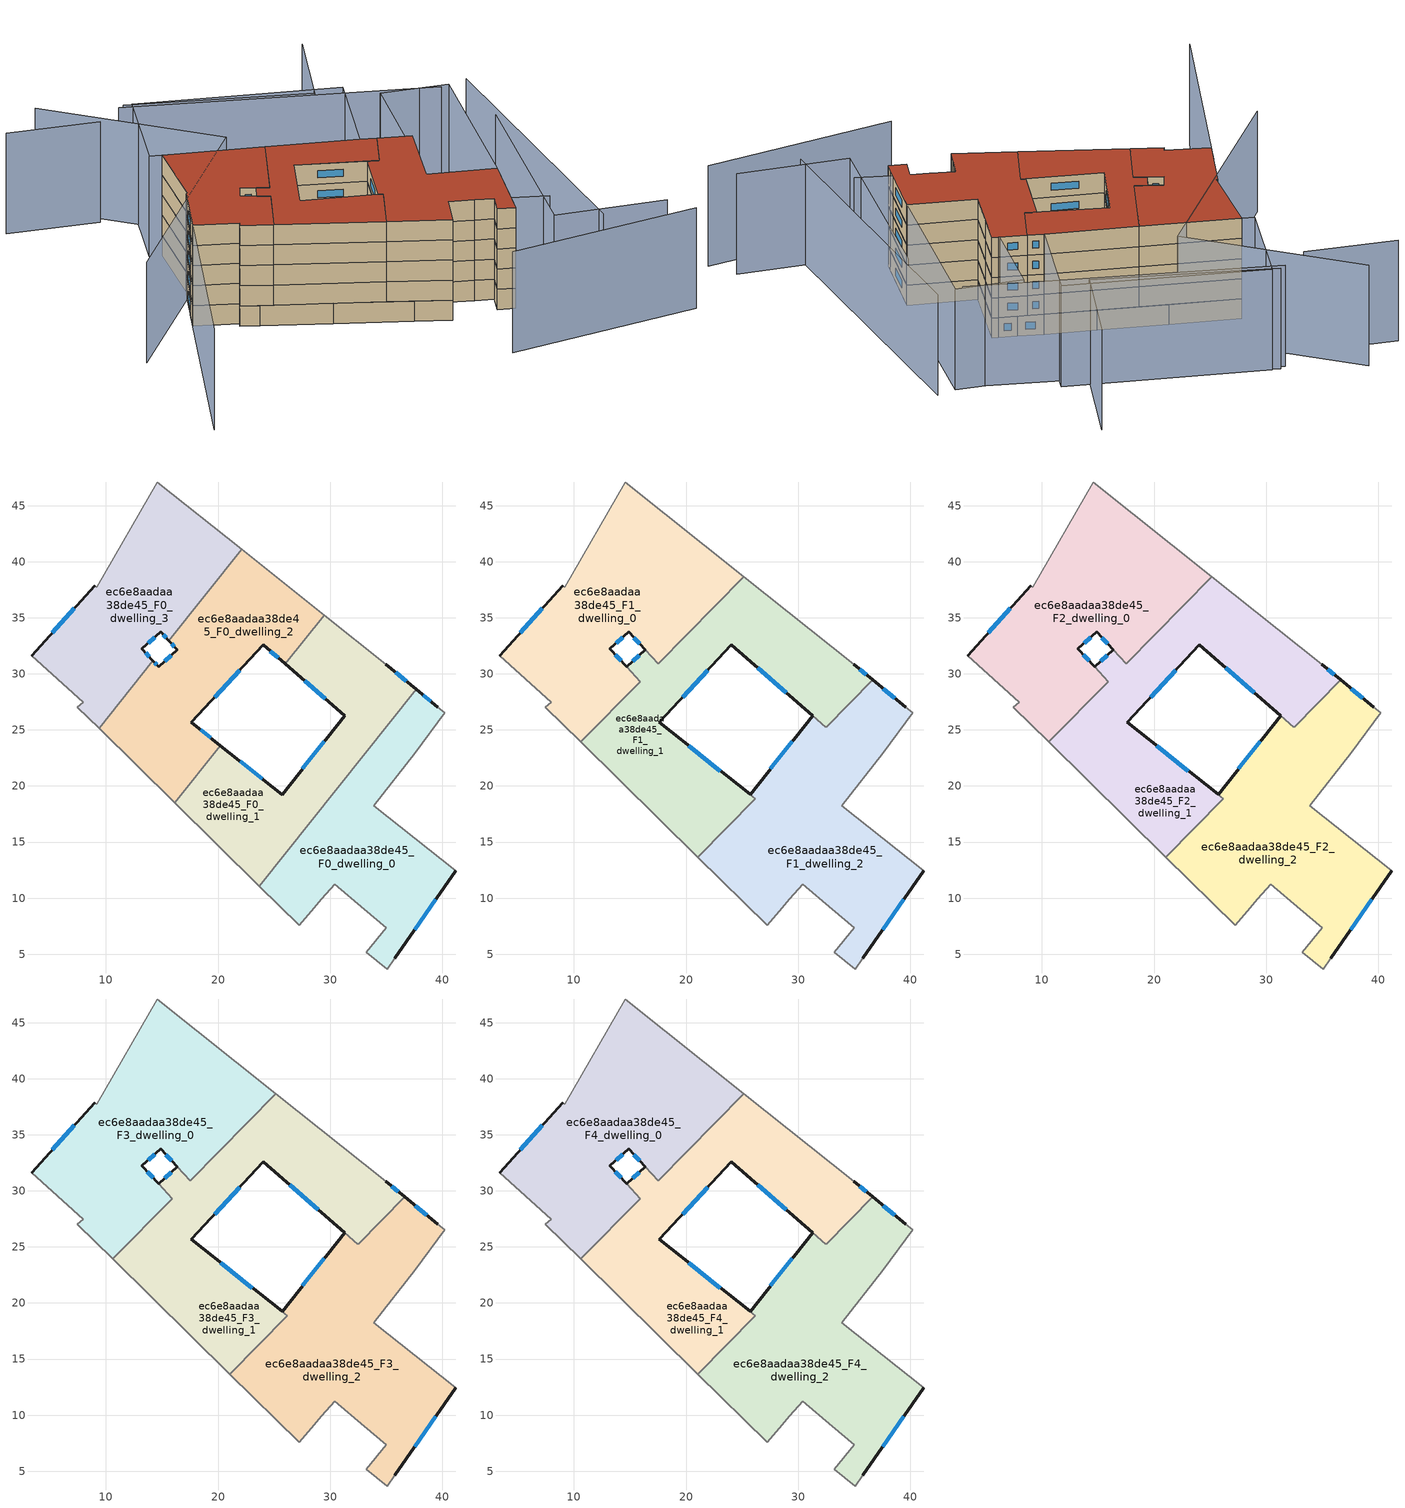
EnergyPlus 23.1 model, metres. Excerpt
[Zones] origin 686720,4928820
ec6e8aadaa38de45_F0_dwelling_0
 floor ground (EU_floor_Construction): 39.58,27.02 40.23,26.51 37.56,22.95 33.9,18.26 41.2,12.44 35.75,4.62 35.1,3.68 33.23,5.19 34.98,7.34 33.02,9 30.41,11.25 29.26,9.93 28.29,8.81 27.24,7.57 23.68,11.08 37.66,28.61 z0
 wall outside (EU_wall_Construction): 35.75,4.62 41.2,12.44 / 39.58,27.02 37.66,28.61 z0:3
 wall adiabatic (EU_wall_Construction): 41.2,12.44 33.9,18.26 37.56,22.95 40.23,26.51 39.58,27.02 / 23.68,11.08 27.24,7.57 28.29,8.81 29.26,9.93 30.41,11.25 33.02,9 34.98,7.34 33.23,5.19 35.1,3.68 35.75,4.62 z0:3
 wall to ec6e8aadaa38de45_F0_dwelling_1 (EU_wall_Construction): 37.66,28.61 23.68,11.08 z0:3
 window (EU_Window_Construction): 37.52,7.16 39.43,9.89 / 38.96,27.54 38.28,28.09 z0.98:2.02
ec6e8aadaa38de45_F0_dwelling_1
 floor ground (EU_floor_Construction): 34.95,30.86 37.66,28.61 23.68,11.08 16.12,18.51 20.19,23.61 25.71,19.24 31.29,26.27 25.99,30.88 29.46,35.24 z0
 wall outside (EU_wall_Construction): 25.99,30.88 31.29,26.27 25.71,19.24 20.19,23.61 / 37.66,28.61 34.95,30.86 z0:3
 wall adiabatic (EU_wall_Construction): 16.12,18.51 23.68,11.08 / 34.95,30.86 29.46,35.24 z0:3
 wall to ec6e8aadaa38de45_F0_dwelling_2 (EU_wall_Construction): 20.19,23.61 16.12,18.51 / 29.46,35.24 25.99,30.88 z0:3
 window (EU_Window_Construction): 23.92,20.66 21.99,22.19 / 29.48,23.98 27.53,21.52 / 27.71,29.38 29.57,27.77 / 36.78,29.34 35.83,30.13 z0.98:2.02
 ceiling adiabatic (EU_roof_Construction): 32.48,25.24 25.99,30.88 32.47,25.24 36.64,29.46 z3
ec6e8aadaa38de45_F0_dwelling_2
 floor ground (EU_floor_Construction): 29.46,35.24 25.99,30.88 24.03,32.59 17.59,25.67 20.19,23.61 16.12,18.51 9.38,25.14 14.19,31.17 14.69,30.64 16.34,32.16 15.61,32.95 22.11,41.1 z0
 wall outside (EU_wall_Construction): 20.19,23.61 17.59,25.67 24.03,32.59 25.99,30.88 / 15.61,32.95 16.34,32.16 14.69,30.64 14.19,31.17 z0:3
 wall adiabatic (EU_wall_Construction): 9.38,25.14 16.12,18.51 / 29.46,35.24 22.11,41.1 z0:3
 wall to ec6e8aadaa38de45_F0_dwelling_3 (EU_wall_Construction): 14.19,31.17 9.38,25.14 / 22.11,41.1 15.61,32.95 z0:3
 window (EU_Window_Construction): 19.69,27.92 21.94,30.34 / 19.35,24.28 18.44,25 / 14.53,30.81 14.35,31 / 15.8,31.66 15.23,31.13 / 15.85,32.69 16.1,32.42 / 24.67,32.03 25.35,31.44 z0.98:2.02
ec6e8aadaa38de45_F0_dwelling_3
 floor ground (EU_floor_Construction): 22.11,41.1 15.61,32.95 14.87,33.75 13.21,32.23 14.19,31.17 9.38,25.14 7.46,27.03 7.97,27.48 3.38,31.61 9.01,37.88 9.19,37.74 14.57,47.11 z0
 wall outside (EU_wall_Construction): 14.19,31.17 13.21,32.23 14.87,33.75 15.61,32.95 / 9.01,37.88 3.38,31.61 z0:3
 wall adiabatic (EU_wall_Construction): 3.38,31.61 7.97,27.48 7.46,27.03 9.38,25.14 / 22.11,41.1 14.57,47.11 9.19,37.74 9.01,37.88 z0:3
 window (EU_Window_Construction): 15.11,33.49 15.37,33.21 / 13.75,32.72 14.33,33.25 / 13.87,31.52 13.53,31.89 / 7.18,35.84 5.21,33.65 z0.98:2.02
ec6e8aadaa38de45_F1_dwelling_0
 floor to ec6e8aadaa38de45_F0_dwelling_3 (EU_floor_Construction): 22.11,41.1 15.61,32.95 14.87,33.75 13.21,32.23 14.19,31.17 9.38,25.14 7.46,27.03 7.97,27.48 3.38,31.61 9.01,37.88 9.19,37.74 14.57,47.11 z3
 floor to ec6e8aadaa38de45_F0_dwelling_2 (EU_floor_Construction): 25.15,38.67 17.5,30.91 15.61,32.95 22.11,41.1 z3; 14.19,31.17 15.93,29.31 10.62,23.92 9.38,25.14 z3
 wall outside (EU_wall_Construction): 9.01,37.88 3.38,31.61 / 14.69,30.64 13.21,32.23 14.87,33.75 16.34,32.16 z3:6
 wall to ec6e8aadaa38de45_F1_dwelling_1 (EU_wall_Construction): 10.62,23.92 15.93,29.31 14.69,30.64 / 16.34,32.16 17.5,30.91 25.15,38.67 z3:6
 wall adiabatic (EU_wall_Construction): 3.38,31.61 7.97,27.48 7.46,27.03 10.62,23.92 / 25.15,38.67 14.57,47.11 9.19,37.74 9.01,37.88 z3:6
 window (EU_Window_Construction): 13.75,32.72 14.33,33.25 / 7.18,35.84 5.21,33.65 / 14.21,31.15 13.69,31.71 / 15.35,33.23 15.86,32.68 z3.98:5.02
ec6e8aadaa38de45_F1_dwelling_1
 floor to ec6e8aadaa38de45_F0_dwelling_2 (EU_floor_Construction): 29.46,35.24 25.99,30.88 24.03,32.59 17.59,25.67 20.19,23.61 16.12,18.51 10.62,23.92 15.93,29.31 14.69,30.64 16.34,32.16 17.5,30.91 25.15,38.67 z3
 floor to ec6e8aadaa38de45_F0_dwelling_1 (EU_floor_Construction): 25.74,19.21 26.19,18.85 21.06,13.65 16.12,18.51 20.19,23.61 z3; 34.95,30.86 36.64,29.46 32.48,25.24 25.99,30.88 29.46,35.24 z3
 wall outside (EU_wall_Construction): 25.71,19.24 17.59,25.67 24.03,32.59 31.29,26.27 / 16.34,32.16 14.69,30.64 / 36.64,29.46 34.95,30.86 z3:6
 wall adiabatic (EU_wall_Construction): 10.62,23.92 21.06,13.65 / 34.95,30.86 25.15,38.67 z3:6
 wall to ec6e8aadaa38de45_F1_dwelling_2 (EU_wall_Construction): 21.06,13.65 26.19,18.85 25.71,19.24 / 32.48,25.24 36.64,29.46 / 31.29,26.27 32.47,25.24 z3:6
 window (EU_Window_Construction): 19.69,27.92 21.94,30.34 / 23.07,21.33 20.23,23.58 / 15.8,31.66 15.23,31.13 / 36.09,29.92 35.5,30.4 / 26.39,30.53 28.93,28.32 z3.98:5.02
ec6e8aadaa38de45_F1_dwelling_2
 floor to ec6e8aadaa38de45_F0_dwelling_0 (EU_floor_Construction): 39.58,27.02 40.23,26.51 37.56,22.95 33.9,18.26 41.2,12.44 35.75,4.62 35.1,3.68 33.23,5.19 34.98,7.34 33.02,9 30.41,11.25 29.26,9.93 28.29,8.81 27.24,7.57 23.68,11.08 37.66,28.61 z3
 floor to ec6e8aadaa38de45_F0_dwelling_1 (EU_floor_Construction): 37.66,28.61 23.68,11.08 21.06,13.65 26.19,18.86 25.71,19.24 31.29,26.27 32.47,25.24 36.64,29.46 z3
 wall outside (EU_wall_Construction): 35.75,4.62 41.2,12.44 / 31.29,26.27 25.71,19.24 / 39.58,27.02 36.64,29.46 z3:6
 wall adiabatic (EU_wall_Construction): 21.06,13.65 27.24,7.57 28.29,8.81 29.26,9.93 30.41,11.25 33.02,9 34.98,7.34 33.23,5.19 35.1,3.68 35.75,4.62 / 41.2,12.44 33.9,18.26 37.56,22.95 40.23,26.51 39.58,27.02 z3:6
 window (EU_Window_Construction): 37.52,7.16 39.43,9.89 / 29.48,23.98 27.53,21.52 / 38.62,27.81 37.59,28.67 z3.98:5.02
ec6e8aadaa38de45_F2_dwelling_0
 floor to ec6e8aadaa38de45_F1_dwelling_0 (EU_floor_Construction): 25.15,38.67 17.5,30.91 14.87,33.75 13.21,32.23 15.93,29.31 10.62,23.92 7.46,27.03 7.97,27.48 3.38,31.61 9.01,37.88 9.19,37.74 14.57,47.11 z6
 wall outside (EU_wall_Construction): 9.01,37.88 3.38,31.61 / 14.69,30.64 13.21,32.23 14.87,33.75 16.34,32.16 z6:9
 wall to ec6e8aadaa38de45_F2_dwelling_1 (EU_wall_Construction): 10.62,23.92 15.93,29.31 14.69,30.64 / 16.34,32.16 17.5,30.91 25.15,38.67 z6:9
 wall adiabatic (EU_wall_Construction): 3.38,31.61 7.97,27.48 7.46,27.03 10.62,23.92 / 25.15,38.67 14.57,47.11 9.19,37.74 9.01,37.88 z6:9
 window (EU_Window_Construction): 13.75,32.72 14.33,33.25 / 7.18,35.84 5.21,33.65 / 14.21,31.15 13.69,31.71 / 15.35,33.23 15.86,32.68 z6.98:8.02
ec6e8aadaa38de45_F2_dwelling_1
 floor to ec6e8aadaa38de45_F1_dwelling_1 (EU_floor_Construction): 34.95,30.86 36.64,29.46 32.48,25.24 24.03,32.59 17.59,25.67 25.71,19.24 26.19,18.85 21.06,13.65 10.62,23.92 15.93,29.31 14.69,30.64 16.34,32.16 17.5,30.91 25.15,38.67 z6
 wall outside (EU_wall_Construction): 25.71,19.24 17.59,25.67 24.03,32.59 31.29,26.27 / 16.34,32.16 14.69,30.64 / 36.64,29.46 34.95,30.86 z6:9
 wall adiabatic (EU_wall_Construction): 10.62,23.92 21.06,13.65 / 34.95,30.86 25.15,38.67 z6:9
 wall to ec6e8aadaa38de45_F2_dwelling_2 (EU_wall_Construction): 21.06,13.65 26.19,18.85 25.71,19.24 / 32.48,25.24 36.64,29.46 / 31.29,26.27 32.47,25.24 z6:9
 window (EU_Window_Construction): 19.69,27.92 21.94,30.34 / 23.07,21.33 20.23,23.58 / 15.8,31.66 15.23,31.13 / 36.09,29.92 35.5,30.4 / 26.39,30.53 28.93,28.32 z6.98:8.02
ec6e8aadaa38de45_F2_dwelling_2
 floor to ec6e8aadaa38de45_F1_dwelling_2 (EU_floor_Construction): 39.58,27.02 40.23,26.51 37.56,22.95 33.9,18.26 41.2,12.44 35.75,4.62 35.1,3.68 33.23,5.19 34.98,7.34 33.02,9 30.41,11.25 29.26,9.93 28.29,8.81 27.24,7.57 21.06,13.65 26.19,18.86 25.71,19.24 31.29,26.27 32.47,25.24 36.64,29.46 z6
 wall outside (EU_wall_Construction): 35.75,4.62 41.2,12.44 / 31.29,26.27 25.71,19.24 / 39.58,27.02 36.64,29.46 z6:9
 wall adiabatic (EU_wall_Construction): 21.06,13.65 27.24,7.57 28.29,8.81 29.26,9.93 30.41,11.25 33.02,9 34.98,7.34 33.23,5.19 35.1,3.68 35.75,4.62 / 41.2,12.44 33.9,18.26 37.56,22.95 40.23,26.51 39.58,27.02 z6:9
 window (EU_Window_Construction): 37.52,7.16 39.43,9.89 / 29.48,23.98 27.53,21.52 / 38.62,27.81 37.59,28.67 z6.98:8.02
ec6e8aadaa38de45_F3_dwelling_0
 floor to ec6e8aadaa38de45_F2_dwelling_0 (EU_floor_Construction): 25.15,38.67 17.5,30.91 14.87,33.75 13.21,32.23 15.93,29.31 10.62,23.92 7.46,27.03 7.97,27.48 3.38,31.61 9.01,37.88 9.19,37.74 14.57,47.11 z9
 wall outside (EU_wall_Construction): 9.01,37.88 3.38,31.61 / 14.69,30.64 13.21,32.23 14.87,33.75 16.34,32.16 z9:12
 wall to ec6e8aadaa38de45_F3_dwelling_1 (EU_wall_Construction): 10.62,23.92 15.93,29.31 14.69,30.64 / 16.34,32.16 17.5,30.91 25.15,38.67 z9:12
 wall adiabatic (EU_wall_Construction): 3.38,31.61 7.97,27.48 7.46,27.03 10.62,23.92 / 25.15,38.67 14.57,47.11 9.19,37.74 9.01,37.88 z9:12
 window (EU_Window_Construction): 13.75,32.72 14.33,33.25 / 7.18,35.84 5.21,33.65 / 14.21,31.15 13.69,31.71 / 15.35,33.23 15.86,32.68 z9.98:11.02
ec6e8aadaa38de45_F3_dwelling_1
 floor to ec6e8aadaa38de45_F2_dwelling_1 (EU_floor_Construction): 34.95,30.86 36.64,29.46 32.48,25.24 24.03,32.59 17.59,25.67 25.71,19.24 26.19,18.85 21.06,13.65 10.62,23.92 15.93,29.31 14.69,30.64 16.34,32.16 17.5,30.91 25.15,38.67 z9
 wall outside (EU_wall_Construction): 25.71,19.24 17.59,25.67 24.03,32.59 31.29,26.27 / 16.34,32.16 14.69,30.64 / 36.64,29.46 34.95,30.86 z9:12
 wall adiabatic (EU_wall_Construction): 10.62,23.92 21.06,13.65 / 34.95,30.86 25.15,38.67 z9:12
 wall to ec6e8aadaa38de45_F3_dwelling_2 (EU_wall_Construction): 21.06,13.65 26.19,18.85 25.71,19.24 / 32.48,25.24 36.64,29.46 / 31.29,26.27 32.47,25.24 z9:12
 window (EU_Window_Construction): 19.69,27.92 21.94,30.34 / 23.07,21.33 20.23,23.58 / 15.8,31.66 15.23,31.13 / 36.09,29.92 35.5,30.4 / 26.39,30.53 28.93,28.32 z9.98:11.02
ec6e8aadaa38de45_F3_dwelling_2
 floor to ec6e8aadaa38de45_F2_dwelling_2 (EU_floor_Construction): 39.58,27.02 40.23,26.51 37.56,22.95 33.9,18.26 41.2,12.44 35.75,4.62 35.1,3.68 33.23,5.19 34.98,7.34 33.02,9 30.41,11.25 29.26,9.93 28.29,8.81 27.24,7.57 21.06,13.65 26.19,18.86 25.71,19.24 31.29,26.27 32.47,25.24 36.64,29.46 z9
 wall outside (EU_wall_Construction): 35.75,4.62 41.2,12.44 / 31.29,26.27 25.71,19.24 / 39.58,27.02 36.64,29.46 z9:12
 wall adiabatic (EU_wall_Construction): 21.06,13.65 27.24,7.57 28.29,8.81 29.26,9.93 30.41,11.25 33.02,9 34.98,7.34 33.23,5.19 35.1,3.68 35.75,4.62 / 41.2,12.44 33.9,18.26 37.56,22.95 40.23,26.51 39.58,27.02 z9:12
 window (EU_Window_Construction): 37.52,7.16 39.43,9.89 / 29.48,23.98 27.53,21.52 / 38.62,27.81 37.59,28.67 z9.98:11.02
ec6e8aadaa38de45_F4_dwelling_0
 floor to ec6e8aadaa38de45_F3_dwelling_0 (EU_floor_Construction): 25.15,38.67 17.5,30.91 14.87,33.75 13.21,32.23 15.93,29.31 10.62,23.92 7.46,27.03 7.97,27.48 3.38,31.61 9.01,37.88 9.19,37.74 14.57,47.11 z12
 wall outside (EU_wall_Construction): 9.01,37.88 3.38,31.61 / 14.69,30.64 13.21,32.23 14.87,33.75 16.34,32.16 z12:15
 wall to ec6e8aadaa38de45_F4_dwelling_1 (EU_wall_Construction): 10.62,23.92 15.93,29.31 14.69,30.64 / 16.34,32.16 17.5,30.91 25.15,38.67 z12:15
 wall adiabatic (EU_wall_Construction): 3.38,31.61 7.97,27.48 7.46,27.03 10.62,23.92 / 25.15,38.67 14.57,47.11 9.19,37.74 9.01,37.88 z12:15
 window (EU_Window_Construction): 13.75,32.72 14.33,33.25 / 7.18,35.84 5.21,33.65 / 14.21,31.15 13.69,31.71 / 15.35,33.23 15.86,32.68 z12.98:14.02
 roof outside (EU_roof_Construction): 17.5,30.91 25.15,38.67 14.57,47.11 9.19,37.74 9.01,37.88 3.38,31.61 7.97,27.48 7.46,27.03 10.62,23.92 15.93,29.31 13.21,32.23 14.87,33.75 z15
ec6e8aadaa38de45_F4_dwelling_1
 floor to ec6e8aadaa38de45_F3_dwelling_1 (EU_floor_Construction): 34.95,30.86 36.64,29.46 32.48,25.24 24.03,32.59 17.59,25.67 25.71,19.24 26.19,18.85 21.06,13.65 10.62,23.92 15.93,29.31 14.69,30.64 16.34,32.16 17.5,30.91 25.15,38.67 z12
 wall outside (EU_wall_Construction): 25.71,19.24 17.59,25.67 24.03,32.59 31.29,26.27 / 16.34,32.16 14.69,30.64 / 36.64,29.46 34.95,30.86 z12:15
 wall adiabatic (EU_wall_Construction): 10.62,23.92 21.06,13.65 / 34.95,30.86 25.15,38.67 z12:15
 wall to ec6e8aadaa38de45_F4_dwelling_2 (EU_wall_Construction): 21.06,13.65 26.19,18.85 25.71,19.24 / 32.48,25.24 36.64,29.46 / 31.29,26.27 32.47,25.24 z12:15
 window (EU_Window_Construction): 19.69,27.92 21.94,30.34 / 23.07,21.33 20.23,23.58 / 15.8,31.66 15.23,31.13 / 36.09,29.92 35.5,30.4 / 26.39,30.53 28.93,28.32 z12.98:14.02
 roof outside (EU_roof_Construction): 26.19,18.85 25.71,19.24 17.59,25.67 24.03,32.59 32.47,25.24 36.64,29.46 34.95,30.86 25.15,38.67 17.5,30.91 16.34,32.16 14.69,30.64 15.93,29.31 10.62,23.92 21.06,13.65 z15
ec6e8aadaa38de45_F4_dwelling_2
 floor to ec6e8aadaa38de45_F3_dwelling_2 (EU_floor_Construction): 39.58,27.02 40.23,26.51 37.56,22.95 33.9,18.26 41.2,12.44 35.75,4.62 35.1,3.68 33.23,5.19 34.98,7.34 33.02,9 30.41,11.25 29.26,9.93 28.29,8.81 27.24,7.57 21.06,13.65 26.19,18.86 25.71,19.24 31.29,26.27 32.47,25.24 36.64,29.46 z12
 wall outside (EU_wall_Construction): 35.75,4.62 41.2,12.44 / 31.29,26.27 25.71,19.24 / 39.58,27.02 36.64,29.46 z12:15
 wall adiabatic (EU_wall_Construction): 21.06,13.65 27.24,7.57 28.29,8.81 29.26,9.93 30.41,11.25 33.02,9 34.98,7.34 33.23,5.19 35.1,3.68 35.75,4.62 / 41.2,12.44 33.9,18.26 37.56,22.95 40.23,26.51 39.58,27.02 z12:15
 window (EU_Window_Construction): 37.52,7.16 39.43,9.89 / 29.48,23.98 27.53,21.52 / 38.62,27.81 37.59,28.67 z12.98:14.02
 roof outside (EU_roof_Construction): 35.75,4.62 41.2,12.44 33.9,18.26 37.56,22.95 40.23,26.51 39.58,27.02 36.64,29.46 32.47,25.24 31.29,26.27 25.71,19.24 26.19,18.86 21.06,13.65 27.24,7.57 28.29,8.81 29.26,9.93 30.41,11.25 33.02,9 34.98,7.34 33.23,5.19 35.1,3.68 z15
shading: 26.11,-3.96 50.82,-13.76 / 49.9,-9.5 36.97,-1.46 / 36.97,-1.46 51.68,22.18 / 41.52,-5.92 56.17,31.44 / -15.2,10.94 5.42,33.89 / 5.42,33.89 40.39,2.47 / 12.76,67.75 23.72,44.17 / 23.72,44.17 -7.84,29.5 / 52.43,32.44 20.06,59.72 / 15.75,59.03 5.28,66.1 / 48.68,53.46 40.07,43.42 / 40.07,43.42 20.98,59.78 / 53.62,32.16 41.2,12.44 / 41.2,12.44 33.35,17.38 / 33.35,17.38 45.77,37.1 / 45.77,37.1 53.62,32.16 / 34.95,30.86 13.22,48.19 / 13.22,48.19 21.94,59.13 / 21.94,59.13 43.67,41.8 / 43.67,41.8 34.95,30.86 z0:15
[Building]
EU S2 Campaign: North Axis=0; Terrain=City; Solar Distribution=FullExterior
[Site:Location]
Bologna: Latitude=44.5; Longitude=11.25; Time Zone=1; Elevation=37
[SizingPeriod:WeatherFileDays]
AnnualSizingPeriod: Begin Month=1; Begin Day of Month=1; End Month=12; End Day of Month=31; Day of Week for Start Day=Monday; Use Weather File Daylight Saving Period=No; Use Weather File Rain and Snow Indicators=No
[MATERIAL]
EU_InternalMass_Material: Roughness=MediumRough; Thickness=0.1; Conductivity=1; Density=1800; Specific Heat=900; Thermal Absorptance=0.9; Solar Absorptance=0.7; Visible Absorptance=0.7
[MATERIAL:NOMASS] Roughness=MediumRough; Thermal Absorptance=0.9; Solar Absorptance=0.7; Visible Absorptance=0.7
Name | Thermal Resistance
EU_wall_NoMass | 0.905828
EU_roof_NoMass | 0.37593
EU_floor_NoMass | 0.67114
[WINDOWMATERIAL:SIMPLEGLAZINGSYSTEM]
EU_Window_SimpleGlazing: UFactor=4.52486; Solar Heat Gain Coefficient=0.85; Visible Transmittance=0.85
[CONSTRUCTION]
EU_wall_Construction: EU_wall_NoMass
EU_roof_Construction: EU_roof_NoMass
EU_floor_Construction: EU_floor_NoMass
EU_InternalMass_Construction: EU_InternalMass_Material
EU_Window_Construction: EU_Window_SimpleGlazing
[ZONE] Type=1; Multiplier=1; Ceiling Height=autocalculate; Floor Area=autocalculate; Part of Total Floor Area=Yes
Name | Volume
ec6e8aadaa38de45_F0_dwelling_0; ec6e8aadaa38de45_F0_dwelling_3 | 500.722
ec6e8aadaa38de45_F1_dwelling_0; ec6e8aadaa38de45_F2_dwelling_0; ec6e8aadaa38de45_F3_dwelling_0; ec6e8aadaa38de45_F4_dwelling_0 | 655.821
ec6e8aadaa38de45_F0_dwelling_1 | 500.73
ec6e8aadaa38de45_F1_dwelling_1; ec6e8aadaa38de45_F2_dwelling_1; ec6e8aadaa38de45_F3_dwelling_1; ec6e8aadaa38de45_F4_dwelling_1 | 650.082
ec6e8aadaa38de45_F0_dwelling_2 | 500.736
ec6e8aadaa38de45_F1_dwelling_2; ec6e8aadaa38de45_F2_dwelling_2; ec6e8aadaa38de45_F3_dwelling_2; ec6e8aadaa38de45_F4_dwelling_2 | 696.919
[INTERNALMASS] Construction=EU_InternalMass_Construction
Name | Zone or ZoneList | Surface Area
ec6e8aadaa38de45_F0_dwelling_0_EU_InternalMass | ec6e8aadaa38de45_F0_dwelling_0 | 166.907
ec6e8aadaa38de45_F0_dwelling_1_EU_InternalMass | ec6e8aadaa38de45_F0_dwelling_1 | 166.911
ec6e8aadaa38de45_F0_dwelling_2_EU_InternalMass | ec6e8aadaa38de45_F0_dwelling_2 | 166.912
ec6e8aadaa38de45_F0_dwelling_3_EU_InternalMass | ec6e8aadaa38de45_F0_dwelling_3 | 166.907
ec6e8aadaa38de45_F1_dwelling_0_EU_InternalMass | ec6e8aadaa38de45_F1_dwelling_0 | 218.612
ec6e8aadaa38de45_F1_dwelling_1_EU_InternalMass | ec6e8aadaa38de45_F1_dwelling_1 | 216.724
ec6e8aadaa38de45_F1_dwelling_2_EU_InternalMass | ec6e8aadaa38de45_F1_dwelling_2 | 232.306
ec6e8aadaa38de45_F2_dwelling_0_EU_InternalMass | ec6e8aadaa38de45_F2_dwelling_0 | 218.612
ec6e8aadaa38de45_F2_dwelling_1_EU_InternalMass | ec6e8aadaa38de45_F2_dwelling_1 | 216.724
ec6e8aadaa38de45_F2_dwelling_2_EU_InternalMass | ec6e8aadaa38de45_F2_dwelling_2 | 232.306
ec6e8aadaa38de45_F3_dwelling_0_EU_InternalMass | ec6e8aadaa38de45_F3_dwelling_0 | 218.612
ec6e8aadaa38de45_F3_dwelling_1_EU_InternalMass | ec6e8aadaa38de45_F3_dwelling_1 | 216.724
ec6e8aadaa38de45_F3_dwelling_2_EU_InternalMass | ec6e8aadaa38de45_F3_dwelling_2 | 232.306
ec6e8aadaa38de45_F4_dwelling_0_EU_InternalMass | ec6e8aadaa38de45_F4_dwelling_0 | 218.612
ec6e8aadaa38de45_F4_dwelling_1_EU_InternalMass | ec6e8aadaa38de45_F4_dwelling_1 | 216.724
ec6e8aadaa38de45_F4_dwelling_2_EU_InternalMass | ec6e8aadaa38de45_F4_dwelling_2 | 232.306
[OTHEREQUIPMENT] Fuel Type=Electricity; Design Level Calculation Method=Watts/Area; Power per Zone Floor Area=1; Fraction Latent=0; Fraction Radiant=0; Fraction Lost=0; Carbon Dioxide Generation Rate=0; EndUse Subcategory=EU_Step8_InternalGains
Name | Zone or ZoneList or Space or SpaceList | Schedule
EU_Step8_InternalGain_ec6e8aadaa38de45_F0_dwelling_0_f000 | ec6e8aadaa38de45_F0_dwelling_0 | EU_Step8_GainSchedule_ec6e8aadaa38de45_F0_dwelling_0_f000
EU_Step8_InternalGain_ec6e8aadaa38de45_F0_dwelling_1_f000 | ec6e8aadaa38de45_F0_dwelling_1 | EU_Step8_GainSchedule_ec6e8aadaa38de45_F0_dwelling_1_f000
EU_Step8_InternalGain_ec6e8aadaa38de45_F0_dwelling_2_f000 | ec6e8aadaa38de45_F0_dwelling_2 | EU_Step8_GainSchedule_ec6e8aadaa38de45_F0_dwelling_2_f000
EU_Step8_InternalGain_ec6e8aadaa38de45_F0_dwelling_3_f000 | ec6e8aadaa38de45_F0_dwelling_3 | EU_Step8_GainSchedule_ec6e8aadaa38de45_F0_dwelling_3_f000
EU_Step8_InternalGain_ec6e8aadaa38de45_F1_dwelling_0_f000 | ec6e8aadaa38de45_F1_dwelling_0 | EU_Step8_GainSchedule_ec6e8aadaa38de45_F1_dwelling_0_f000
EU_Step8_InternalGain_ec6e8aadaa38de45_F1_dwelling_1_f000 | ec6e8aadaa38de45_F1_dwelling_1 | EU_Step8_GainSchedule_ec6e8aadaa38de45_F1_dwelling_1_f000
EU_Step8_InternalGain_ec6e8aadaa38de45_F1_dwelling_2_f000 | ec6e8aadaa38de45_F1_dwelling_2 | EU_Step8_GainSchedule_ec6e8aadaa38de45_F1_dwelling_2_f000
EU_Step8_InternalGain_ec6e8aadaa38de45_F2_dwelling_0_f000 | ec6e8aadaa38de45_F2_dwelling_0 | EU_Step8_GainSchedule_ec6e8aadaa38de45_F2_dwelling_0_f000
EU_Step8_InternalGain_ec6e8aadaa38de45_F2_dwelling_1_f000 | ec6e8aadaa38de45_F2_dwelling_1 | EU_Step8_GainSchedule_ec6e8aadaa38de45_F2_dwelling_1_f000
EU_Step8_InternalGain_ec6e8aadaa38de45_F2_dwelling_2_f000 | ec6e8aadaa38de45_F2_dwelling_2 | EU_Step8_GainSchedule_ec6e8aadaa38de45_F2_dwelling_2_f000
EU_Step8_InternalGain_ec6e8aadaa38de45_F3_dwelling_0_f000 | ec6e8aadaa38de45_F3_dwelling_0 | EU_Step8_GainSchedule_ec6e8aadaa38de45_F3_dwelling_0_f000
EU_Step8_InternalGain_ec6e8aadaa38de45_F3_dwelling_1_f000 | ec6e8aadaa38de45_F3_dwelling_1 | EU_Step8_GainSchedule_ec6e8aadaa38de45_F3_dwelling_1_f000
EU_Step8_InternalGain_ec6e8aadaa38de45_F3_dwelling_2_f000 | ec6e8aadaa38de45_F3_dwelling_2 | EU_Step8_GainSchedule_ec6e8aadaa38de45_F3_dwelling_2_f000
EU_Step8_InternalGain_ec6e8aadaa38de45_F4_dwelling_0_f000 | ec6e8aadaa38de45_F4_dwelling_0 | EU_Step8_GainSchedule_ec6e8aadaa38de45_F4_dwelling_0_f000
EU_Step8_InternalGain_ec6e8aadaa38de45_F4_dwelling_1_f000 | ec6e8aadaa38de45_F4_dwelling_1 | EU_Step8_GainSchedule_ec6e8aadaa38de45_F4_dwelling_1_f000
EU_Step8_InternalGain_ec6e8aadaa38de45_F4_dwelling_2_f000 | ec6e8aadaa38de45_F4_dwelling_2 | EU_Step8_GainSchedule_ec6e8aadaa38de45_F4_dwelling_2_f000
[ZONEVENTILATION:DESIGNFLOWRATE] Schedule=EU_AlwaysOn; Design Flow Rate Calculation Method=AirChanges/Hour; Air Changes per Hour=0.73129; Ventilation Type=Natural; Fan Pressure Rise=0; Fan Total Efficiency=1; Constant Term Coefficient=1; Temperature Term Coefficient=0; Velocity Term Coefficient=0; Velocity Squared Term Coefficient=0; Minimum Indoor Temperature=-100; Maximum Indoor Temperature=100; Delta Temperature=-100; Minimum Outdoor Temperature=-100; Maximum Outdoor Temperature=100; Maximum Wind Speed=40
Name | Zone or ZoneList or Space or SpaceList
EU_ConstantAir_ec6e8aadaa38de45_F0_dwelling_0 | ec6e8aadaa38de45_F0_dwelling_0
EU_ConstantAir_ec6e8aadaa38de45_F0_dwelling_1 | ec6e8aadaa38de45_F0_dwelling_1
EU_ConstantAir_ec6e8aadaa38de45_F0_dwelling_2 | ec6e8aadaa38de45_F0_dwelling_2
EU_ConstantAir_ec6e8aadaa38de45_F0_dwelling_3 | ec6e8aadaa38de45_F0_dwelling_3
EU_ConstantAir_ec6e8aadaa38de45_F1_dwelling_0 | ec6e8aadaa38de45_F1_dwelling_0
EU_ConstantAir_ec6e8aadaa38de45_F1_dwelling_1 | ec6e8aadaa38de45_F1_dwelling_1
EU_ConstantAir_ec6e8aadaa38de45_F1_dwelling_2 | ec6e8aadaa38de45_F1_dwelling_2
EU_ConstantAir_ec6e8aadaa38de45_F2_dwelling_0 | ec6e8aadaa38de45_F2_dwelling_0
EU_ConstantAir_ec6e8aadaa38de45_F2_dwelling_1 | ec6e8aadaa38de45_F2_dwelling_1
EU_ConstantAir_ec6e8aadaa38de45_F2_dwelling_2 | ec6e8aadaa38de45_F2_dwelling_2
EU_ConstantAir_ec6e8aadaa38de45_F3_dwelling_0 | ec6e8aadaa38de45_F3_dwelling_0
EU_ConstantAir_ec6e8aadaa38de45_F3_dwelling_1 | ec6e8aadaa38de45_F3_dwelling_1
EU_ConstantAir_ec6e8aadaa38de45_F3_dwelling_2 | ec6e8aadaa38de45_F3_dwelling_2
EU_ConstantAir_ec6e8aadaa38de45_F4_dwelling_0 | ec6e8aadaa38de45_F4_dwelling_0
EU_ConstantAir_ec6e8aadaa38de45_F4_dwelling_1 | ec6e8aadaa38de45_F4_dwelling_1
EU_ConstantAir_ec6e8aadaa38de45_F4_dwelling_2 | ec6e8aadaa38de45_F4_dwelling_2
[HVACTEMPLATE:THERMOSTAT] Constant Heating Setpoint=20; Constant Cooling Setpoint=50
EU_HeatOnly_ec6e8aadaa38de45_F0_dwelling_0; EU_HeatOnly_ec6e8aadaa38de45_F0_dwelling_1; EU_HeatOnly_ec6e8aadaa38de45_F0_dwelling_2; EU_HeatOnly_ec6e8aadaa38de45_F0_dwelling_3; EU_HeatOnly_ec6e8aadaa38de45_F1_dwelling_0; EU_HeatOnly_ec6e8aadaa38de45_F1_dwelling_1; EU_HeatOnly_ec6e8aadaa38de45_F1_dwelling_2; EU_HeatOnly_ec6e8aadaa38de45_F2_dwelling_0; EU_HeatOnly_ec6e8aadaa38de45_F2_dwelling_1; EU_HeatOnly_ec6e8aadaa38de45_F2_dwelling_2; EU_HeatOnly_ec6e8aadaa38de45_F3_dwelling_0; EU_HeatOnly_ec6e8aadaa38de45_F3_dwelling_1; EU_HeatOnly_ec6e8aadaa38de45_F3_dwelling_2; EU_HeatOnly_ec6e8aadaa38de45_F4_dwelling_0; EU_HeatOnly_ec6e8aadaa38de45_F4_dwelling_1; EU_HeatOnly_ec6e8aadaa38de45_F4_dwelling_2
[HVACTEMPLATE:ZONE:IDEALLOADSAIRSYSTEM] System Availability Schedule=EU_AlwaysOn; Maximum Heating Supply Air Temperature=50; Minimum Cooling Supply Air Temperature=13; Maximum Heating Supply Air Humidity Ratio=0.0156; Minimum Cooling Supply Air Humidity Ratio=0.0077; Heating Limit=NoLimit; Cooling Limit=NoLimit; Heating Availability Schedule=EU_AlwaysOn; Cooling Availability Schedule=EU_CoolingOff; Dehumidification Control Type=ConstantSensibleHeatRatio; Cooling Sensible Heat Ratio=0.7; Dehumidification Setpoint=60; Humidification Control Type=None; Humidification Setpoint=30; Outdoor Air Method=None; Outdoor Air Flow Rate per Person=0.00944; Outdoor Air Flow Rate per Zone Floor Area=0; Outdoor Air Flow Rate per Zone=0; Demand Controlled Ventilation Type=None; Outdoor Air Economizer Type=NoEconomizer; Heat Recovery Type=None; Sensible Heat Recovery Effectiveness=0.7; Latent Heat Recovery Effectiveness=0.65
Name | Template Thermostat
ec6e8aadaa38de45_F0_dwelling_0 | EU_HeatOnly_ec6e8aadaa38de45_F0_dwelling_0
ec6e8aadaa38de45_F0_dwelling_1 | EU_HeatOnly_ec6e8aadaa38de45_F0_dwelling_1
ec6e8aadaa38de45_F0_dwelling_2 | EU_HeatOnly_ec6e8aadaa38de45_F0_dwelling_2
ec6e8aadaa38de45_F0_dwelling_3 | EU_HeatOnly_ec6e8aadaa38de45_F0_dwelling_3
ec6e8aadaa38de45_F1_dwelling_0 | EU_HeatOnly_ec6e8aadaa38de45_F1_dwelling_0
ec6e8aadaa38de45_F1_dwelling_1 | EU_HeatOnly_ec6e8aadaa38de45_F1_dwelling_1
ec6e8aadaa38de45_F1_dwelling_2 | EU_HeatOnly_ec6e8aadaa38de45_F1_dwelling_2
ec6e8aadaa38de45_F2_dwelling_0 | EU_HeatOnly_ec6e8aadaa38de45_F2_dwelling_0
ec6e8aadaa38de45_F2_dwelling_1 | EU_HeatOnly_ec6e8aadaa38de45_F2_dwelling_1
ec6e8aadaa38de45_F2_dwelling_2 | EU_HeatOnly_ec6e8aadaa38de45_F2_dwelling_2
ec6e8aadaa38de45_F3_dwelling_0 | EU_HeatOnly_ec6e8aadaa38de45_F3_dwelling_0
ec6e8aadaa38de45_F3_dwelling_1 | EU_HeatOnly_ec6e8aadaa38de45_F3_dwelling_1
ec6e8aadaa38de45_F3_dwelling_2 | EU_HeatOnly_ec6e8aadaa38de45_F3_dwelling_2
ec6e8aadaa38de45_F4_dwelling_0 | EU_HeatOnly_ec6e8aadaa38de45_F4_dwelling_0
ec6e8aadaa38de45_F4_dwelling_1 | EU_HeatOnly_ec6e8aadaa38de45_F4_dwelling_1
ec6e8aadaa38de45_F4_dwelling_2 | EU_HeatOnly_ec6e8aadaa38de45_F4_dwelling_2
[SIZING:ZONE] Zone Cooling Design Supply Air Temperature Input Method=SupplyAirTemperature; Zone Cooling Design Supply Air Temperature=13; Zone Heating Design Supply Air Temperature Input Method=SupplyAirTemperature; Zone Heating Design Supply Air Temperature=50; Zone Cooling Design Supply Air Humidity Ratio=0.008; Zone Heating Design Supply Air Humidity Ratio=0.008; Cooling Design Air Flow Method=DesignDay; Cooling Design Air Flow Rate=0; Cooling Minimum Air Flow per Zone Floor Area=0.000762; Cooling Minimum Air Flow=0; Cooling Minimum Air Flow Fraction=0.2; Heating Design Air Flow Method=DesignDay; Heating Design Air Flow Rate=0; Heating Maximum Air Flow per Zone Floor Area=0.002032; Heating Maximum Air Flow=0.141576; Heating Maximum Air Flow Fraction=0.3; Account for Dedicated Outdoor Air System=No; Dedicated Outdoor Air System Control Strategy=NeutralSupplyAir; Dedicated Outdoor Air Low Setpoint Temperature for Design=autosize; Dedicated Outdoor Air High Setpoint Temperature for Design=autosize; Zone Load Sizing Method=Sensible Load Only No Latent Load; Zone Latent Cooling Design Supply Air Humidity Ratio Input Method=HumidityRatioDifference; Zone Cooling Design Supply Air Humidity Ratio Difference=0.005; Zone Latent Heating Design Supply Air Humidity Ratio Input Method=HumidityRatioDifference; Zone Humidification Design Supply Air Humidity Ratio Difference=0.005
ec6e8aadaa38de45_F0_dwelling_0; ec6e8aadaa38de45_F0_dwelling_1; ec6e8aadaa38de45_F0_dwelling_2; ec6e8aadaa38de45_F0_dwelling_3; ec6e8aadaa38de45_F1_dwelling_0; ec6e8aadaa38de45_F1_dwelling_1; ec6e8aadaa38de45_F1_dwelling_2; ec6e8aadaa38de45_F2_dwelling_0; ec6e8aadaa38de45_F2_dwelling_1; ec6e8aadaa38de45_F2_dwelling_2; ec6e8aadaa38de45_F3_dwelling_0; ec6e8aadaa38de45_F3_dwelling_1; ec6e8aadaa38de45_F3_dwelling_2; ec6e8aadaa38de45_F4_dwelling_0; ec6e8aadaa38de45_F4_dwelling_1; ec6e8aadaa38de45_F4_dwelling_2
[SCHEDULE:CONSTANT]
Name | Hourly Value
EU_AlwaysOn | 1
EU_CoolingOff | 0
[SCHEDULE:FILE] Column Number=1; Rows to Skip at Top=0; Number of Hours of Data=8760; Column Separator=Comma; Interpolate to Timestep=No; Minutes per Item=60; Adjust Schedule for Daylight Savings=Yes
Name | File
EU_Step8_GainSchedule_ec6e8aadaa38de45_F0_dwelling_0_f000 | ../../schedules/ec6e8aadaa38de45/ec6e8aadaa38de45_F0_dwelling_0_f000_gain.csv
EU_Step8_GainSchedule_ec6e8aadaa38de45_F0_dwelling_1_f000 | ../../schedules/ec6e8aadaa38de45/ec6e8aadaa38de45_F0_dwelling_1_f000_gain.csv
EU_Step8_GainSchedule_ec6e8aadaa38de45_F0_dwelling_2_f000 | ../../schedules/ec6e8aadaa38de45/ec6e8aadaa38de45_F0_dwelling_2_f000_gain.csv
EU_Step8_GainSchedule_ec6e8aadaa38de45_F0_dwelling_3_f000 | ../../schedules/ec6e8aadaa38de45/ec6e8aadaa38de45_F0_dwelling_3_f000_gain.csv
EU_Step8_GainSchedule_ec6e8aadaa38de45_F1_dwelling_0_f000 | ../../schedules/ec6e8aadaa38de45/ec6e8aadaa38de45_F1_dwelling_0_f000_gain.csv
EU_Step8_GainSchedule_ec6e8aadaa38de45_F1_dwelling_1_f000 | ../../schedules/ec6e8aadaa38de45/ec6e8aadaa38de45_F1_dwelling_1_f000_gain.csv
EU_Step8_GainSchedule_ec6e8aadaa38de45_F1_dwelling_2_f000 | ../../schedules/ec6e8aadaa38de45/ec6e8aadaa38de45_F1_dwelling_2_f000_gain.csv
EU_Step8_GainSchedule_ec6e8aadaa38de45_F2_dwelling_0_f000 | ../../schedules/ec6e8aadaa38de45/ec6e8aadaa38de45_F2_dwelling_0_f000_gain.csv
EU_Step8_GainSchedule_ec6e8aadaa38de45_F2_dwelling_1_f000 | ../../schedules/ec6e8aadaa38de45/ec6e8aadaa38de45_F2_dwelling_1_f000_gain.csv
EU_Step8_GainSchedule_ec6e8aadaa38de45_F2_dwelling_2_f000 | ../../schedules/ec6e8aadaa38de45/ec6e8aadaa38de45_F2_dwelling_2_f000_gain.csv
EU_Step8_GainSchedule_ec6e8aadaa38de45_F3_dwelling_0_f000 | ../../schedules/ec6e8aadaa38de45/ec6e8aadaa38de45_F3_dwelling_0_f000_gain.csv
EU_Step8_GainSchedule_ec6e8aadaa38de45_F3_dwelling_1_f000 | ../../schedules/ec6e8aadaa38de45/ec6e8aadaa38de45_F3_dwelling_1_f000_gain.csv
EU_Step8_GainSchedule_ec6e8aadaa38de45_F3_dwelling_2_f000 | ../../schedules/ec6e8aadaa38de45/ec6e8aadaa38de45_F3_dwelling_2_f000_gain.csv
EU_Step8_GainSchedule_ec6e8aadaa38de45_F4_dwelling_0_f000 | ../../schedules/ec6e8aadaa38de45/ec6e8aadaa38de45_F4_dwelling_0_f000_gain.csv
EU_Step8_GainSchedule_ec6e8aadaa38de45_F4_dwelling_1_f000 | ../../schedules/ec6e8aadaa38de45/ec6e8aadaa38de45_F4_dwelling_1_f000_gain.csv
EU_Step8_GainSchedule_ec6e8aadaa38de45_F4_dwelling_2_f000 | ../../schedules/ec6e8aadaa38de45/ec6e8aadaa38de45_F4_dwelling_2_f000_gain.csv
